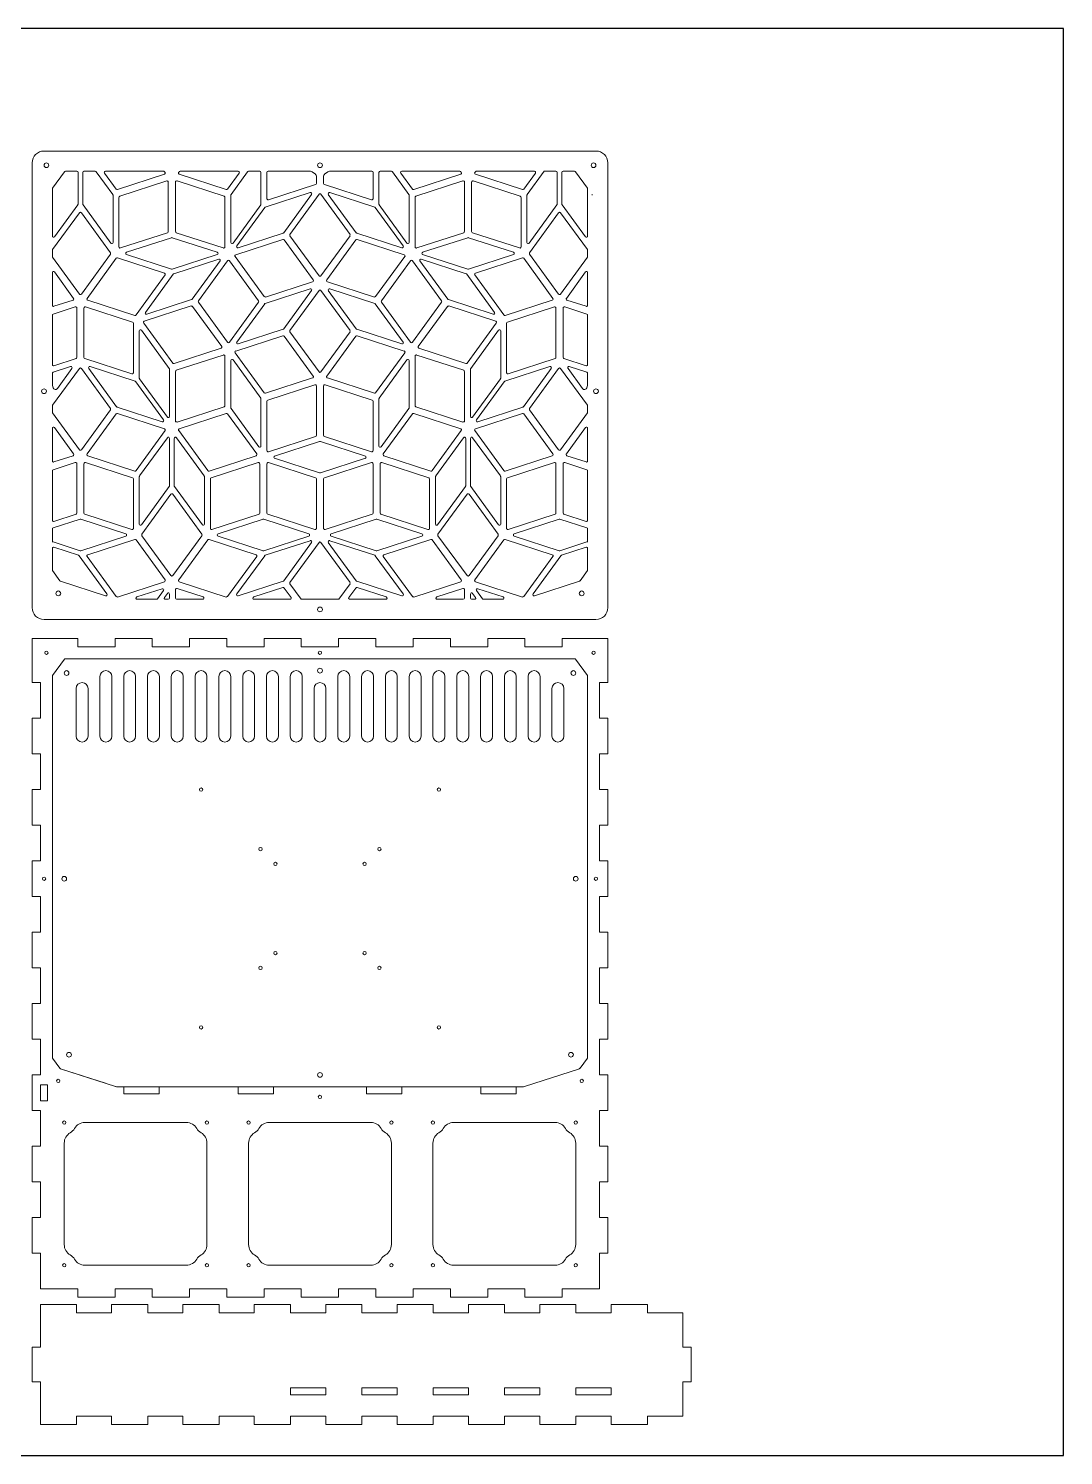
# Model space of a CAD drawing. Header units: millimetres. Extents: x 0 to 1500, y 0 to 1200.
# Drawn here: x 630 to 1500, y 0 to 1200 of the extents above; entities that cross this region are included whole.
import ezdxf

# ---------------------------------------------------------------- set-up
doc = ezdxf.new("R2010")
doc.units = ezdxf.units.MM
doc.layers.get('0').update_dxf_attribs({"lineweight": 25, "true_color": 0xffffff})
doc.layers.add('cut', color=1, linetype='Continuous', lineweight=20, true_color=0xff0000)

msp = doc.modelspace()

# ---------------------------------------------------------------- linework, layer by layer
for p, q in [((1500, 1200), (0, 1200)), ((1500, 0), (1500, 1200)), ((0, 0), (1500, 0))]:
    msp.add_line(p, q)
at = {"layer": 'cut'}
for p, q in [((643, 1097), (1107, 1097)), ((633, 1087), (633, 713)), ((661, 1080), (670.6, 1080)), ((676.6, 1080), (686.1, 1080)), ((694.7, 1080), (743.6, 1080)), ((757.4, 1080), (806.3, 1080)), ((814.9, 1080), (824.4, 1080)), ((831.4, 1080), (867.1, 1080)), ((882.9, 1080), (918.6, 1080)), ((925.6, 1080), (935.1, 1080)), ((943.7, 1080), (992.6, 1080)), ((1006.4, 1080), (1055.3, 1080)), ((1049.2, 1060.5), (1063.4, 1080)), ((1063.4, 1080), (1073.4, 1080)), ((1079.4, 1080), (1089, 1080)), ((1117, 1087), (1117, 713)), ((650.2, 1065.8), (660.2, 1079.6)), ((671.6, 1079), (671.6, 1052.3)), ((675.6, 1052.3), (675.6, 1079)), ((700.8, 1060.5), (686.9, 1079.6)), ((693.9, 1078.4), (703.7, 1065)), ((704.8, 1064.7), (744.3, 1077.5)), ((706.6, 1058.9), (746.2, 1071.8)), ((744.4, 1079.6), (744.8, 1079)), ((747.5, 1029.3), (747.5, 1070.8)), ((753.5, 1029.3), (753.5, 1070.8)), ((794.4, 1058.9), (754.8, 1071.8)), ((756.6, 1079.6), (756.2, 1079)), ((796.2, 1064.7), (756.7, 1077.5)), ((807.1, 1078.4), (797.3, 1065)), ((800.2, 1060.5), (814.1, 1079.6)), ((825.4, 1079), (825.4, 1052.3)), ((830.4, 1056.9), (830.4, 1079)), ((831.8, 1055.9), (871.3, 1068.8)), ((868.4, 1079.6), (871.2, 1077.4)), ((872, 1069.7), (872, 1075.8)), ((878, 1075.8), (878, 1069.7)), ((878.7, 1068.8), (918.2, 1055.9)), ((878.8, 1077.4), (881.6, 1079.6)), ((919.6, 1079), (919.6, 1056.9)), ((924.6, 1052.3), (924.6, 1079)), ((949.8, 1060.5), (935.9, 1079.6)), ((942.9, 1078.4), (952.7, 1065)), ((953.8, 1064.7), (993.3, 1077.5)), ((955.6, 1058.9), (995.2, 1071.8)), ((993.4, 1079.6), (993.8, 1079)), ((996.5, 1029.3), (996.5, 1070.8)), ((1002.5, 1029.3), (1002.5, 1070.8)), ((1043.4, 1058.9), (1003.8, 1071.8)), ((1005.6, 1079.6), (1005.2, 1079)), ((1045.2, 1064.7), (1005.7, 1077.5)), ((1056.1, 1078.4), (1046.3, 1065)), ((1074.4, 1079), (1074.4, 1052.3)), ((1078.4, 1079), (1078.4, 1052.3)), ((1099.8, 1065.8), (1089.8, 1079.6)), ((650, 1065.2), (650, 1025.4)), ((701, 1059.9), (701, 1020.1)), ((706, 1016.4), (706, 1058)), ((795.1, 1016.4), (795.1, 1058)), ((800.1, 1059.9), (800.1, 1020.1)), ((829, 1049.8), (866.8, 1062)), ((844.6, 1028.3), (868, 1060.5)), ((849.7, 1026.9), (874.2, 1060.6)), ((900.3, 1026.9), (875.8, 1060.6)), ((905.4, 1028.3), (882, 1060.5)), ((921, 1049.8), (883.2, 1062)), ((949.9, 1059.9), (949.9, 1020.1)), ((954.9, 1016.4), (954.9, 1058)), ((1044, 1016.4), (1044, 1058)), ((1049, 1059.9), (1049, 1020.1)), ((1100, 1065.2), (1100, 1025.4)), ((650.2, 1014.1), (672.8, 1045.1)), ((671.4, 1051.7), (651.8, 1024.8)), ((698.8, 1011.5), (674.4, 1045.1)), ((699.1, 1019.5), (675.8, 1051.7)), ((825.3, 1051.7), (801.9, 1019.5)), ((805.1, 1017.2), (828.5, 1049.4)), ((944.9, 1017.2), (921.5, 1049.4)), ((948.1, 1019.5), (924.7, 1051.7)), ((1074.2, 1051.7), (1050.9, 1019.5)), ((1075.6, 1045.1), (1051.2, 1011.5)), ((1077.2, 1045.1), (1099.8, 1014.1)), ((1078.6, 1051.7), (1098.2, 1024.8)), ((707.3, 1015.5), (746.8, 1028.3)), ((750.2, 1024.1), (712.4, 1011.9)), ((750.8, 1024.1), (788.7, 1011.9)), ((793.7, 1015.5), (754.2, 1028.3)), ((843.8, 1022.6), (804.2, 1009.7)), ((844.1, 1028), (806.2, 1015.7)), ((869.3, 988.6), (844.9, 1022.2)), ((874.2, 992.1), (849.7, 1025.8)), ((875.8, 992.1), (900.3, 1025.8)), ((880.7, 988.6), (905.1, 1022.2)), ((905.9, 1028), (943.8, 1015.7)), ((906.2, 1022.6), (945.8, 1009.7)), ((956.3, 1015.5), (995.8, 1028.3)), ((999.2, 1024.1), (961.3, 1011.9)), ((999.8, 1024.1), (1037.6, 1011.9)), ((1042.7, 1015.5), (1003.2, 1028.3)), ((650, 1013.5), (650, 1008.3)), ((674.4, 976.7), (698.8, 1010.3)), ((750.2, 997.7), (712.4, 1010)), ((788.7, 1010), (750.8, 997.7)), ((828.2, 974.6), (803.7, 1008.2)), ((921.8, 974.6), (946.3, 1008.2)), ((999.2, 997.7), (961.3, 1010)), ((1037.6, 1010), (999.8, 997.7)), ((1051.2, 1010.3), (1075.6, 976.7)), ((1100, 1013.5), (1100, 1008.3)), ((672.8, 976.7), (650.2, 1007.7)), ((679.2, 973.1), (703.7, 1006.8)), ((704.8, 1007.2), (744.3, 994.3)), ((789.9, 1006.1), (752.1, 993.8)), ((767.6, 972.4), (791, 1004.6)), ((772.8, 971), (797.2, 1004.7)), ((823.3, 971), (798.9, 1004.7)), ((926.7, 971), (951.1, 1004.7)), ((977.2, 971), (952.8, 1004.7)), ((982.4, 972.4), (959, 1004.6)), ((960.1, 1006.1), (997.9, 993.8)), ((1005.7, 994.3), (1045.2, 1007.2)), ((1046.3, 1006.8), (1070.8, 973.1)), ((1099.8, 1007.7), (1077.2, 976.7)), ((650, 994.7), (650, 967.3)), ((667.9, 973.1), (651.8, 995.3)), ((720.4, 959.1), (744.8, 992.8)), ((751.6, 993.5), (728.2, 961.3)), ((868.8, 987.1), (829.3, 974.2)), ((881.2, 987.1), (920.7, 974.2)), ((998.4, 993.5), (1021.8, 961.3)), ((1005.2, 992.8), (1029.6, 959.1)), ((1082.1, 973.1), (1098.2, 995.3)), ((1100, 994.7), (1100, 967.3)), ((767.1, 972.1), (729.3, 959.8)), ((866.8, 981.1), (829, 968.8)), ((844.6, 947.4), (868, 979.6)), ((849.7, 946), (874.2, 979.7)), ((900.3, 946), (875.8, 979.7)), ((905.4, 947.4), (882, 979.6)), ((921, 968.8), (883.2, 981.1)), ((982.9, 972.1), (1020.7, 959.8)), ((650.7, 959.9), (669.3, 965.9)), ((667.4, 971.6), (651.3, 966.4)), ((670.6, 923.4), (670.6, 964.9)), ((676.6, 923.4), (676.6, 964.9)), ((717.4, 953), (677.9, 965.9)), ((679.7, 971.6), (719.3, 958.8)), ((766.8, 966.7), (727.3, 953.8)), ((792.4, 932.7), (767.9, 966.3)), ((797.2, 936.2), (772.8, 969.9)), ((798.9, 936.2), (823.3, 969.9)), ((828.5, 968.5), (805.1, 936.3)), ((944.9, 936.3), (921.5, 968.5)), ((951.1, 936.2), (926.7, 969.9)), ((952.8, 936.2), (977.2, 969.9)), ((957.6, 932.7), (982.1, 966.3)), ((983.2, 966.7), (1022.7, 953.8)), ((1030.7, 958.8), (1070.3, 971.6)), ((1072.1, 965.9), (1032.6, 953)), ((1073.4, 964.9), (1073.4, 923.4)), ((1079.4, 964.9), (1079.4, 923.4)), ((1080.7, 965.9), (1099.3, 959.9)), ((1082.6, 971.6), (1098.7, 966.4)), ((650, 958.9), (650, 917.3)), ((718.1, 910.5), (718.1, 952.1)), ((751.2, 918.7), (726.8, 952.3)), ((998.8, 918.7), (1023.2, 952.3)), ((1031.9, 952.1), (1031.9, 910.5)), ((1100, 958.9), (1100, 917.3)), ((723.1, 906), (723.1, 945.8)), ((748.3, 914.2), (724.9, 946.4)), ((843.8, 941.7), (804.2, 928.8)), ((844.1, 947.1), (806.2, 934.8)), ((869.3, 907.7), (844.9, 941.3)), ((874.2, 911.2), (849.7, 944.9)), ((875.8, 911.2), (900.3, 944.9)), ((880.7, 907.7), (905.1, 941.3)), ((905.9, 947.1), (943.8, 934.8)), ((906.2, 941.7), (945.8, 928.8)), ((1001.7, 914.2), (1025.1, 946.4)), ((1026.9, 906), (1026.9, 945.8)), ((791.9, 931.2), (752.3, 918.3)), ((793.7, 925.4), (754.2, 912.6)), ((795.1, 924.5), (795.1, 882.9)), ((828.2, 893.7), (803.7, 927.3)), ((921.8, 893.7), (946.3, 927.3)), ((954.9, 924.5), (954.9, 882.9)), ((956.3, 925.4), (995.8, 912.6)), ((958.1, 931.2), (997.7, 918.3)), ((672.8, 914.2), (650.2, 883.2)), ((650.7, 910.9), (665.4, 915.7)), ((651.3, 916.4), (669.9, 922.4)), ((654.2, 897.2), (666.5, 914.2)), ((674.4, 914.2), (698.8, 880.6)), ((716.8, 909.6), (677.3, 922.4)), ((704, 882), (680.6, 914.2)), ((681.7, 915.7), (719.6, 903.4)), ((748.5, 913.6), (748.5, 873.8)), ((800.1, 920.8), (800.1, 881)), ((825.3, 889.2), (801.9, 921.4)), ((924.7, 889.2), (948.1, 921.4)), ((949.9, 881), (949.9, 920.8)), ((1001.5, 913.6), (1001.5, 873.8)), ((1030.4, 903.4), (1068.3, 915.7)), ((1072.7, 922.4), (1033.2, 909.6)), ((1046, 882), (1069.4, 914.2)), ((1075.6, 914.2), (1051.2, 880.6)), ((1077.2, 914.2), (1099.8, 883.2)), ((1080.1, 922.4), (1098.7, 916.4)), ((1095.8, 897.2), (1083.5, 914.2)), ((1099.3, 910.9), (1084.6, 915.7)), ((650, 910), (650, 900.8)), ((720.1, 903), (743.5, 870.8)), ((746.7, 873.2), (723.3, 905.4)), ((753.5, 911.6), (753.5, 870.1)), ((868.8, 906.2), (829.3, 893.3)), ((870.7, 900.4), (831.1, 887.6)), ((879.3, 900.4), (918.9, 887.6)), ((881.2, 906.2), (920.7, 893.3)), ((996.5, 911.6), (996.5, 870.1)), ((1003.3, 873.2), (1026.7, 905.4)), ((1006.5, 870.8), (1029.9, 903)), ((1100, 910), (1100, 900.8)), ((650.2, 899.7), (650.7, 897.9)), ((825.4, 888.6), (825.4, 848.8)), ((872, 899.5), (872, 857.9)), ((878, 899.5), (878, 857.9)), ((924.6, 888.6), (924.6, 848.8)), ((1099.8, 899.7), (1099.3, 897.9)), ((650, 882.6), (650, 877.4)), ((650.2, 876.8), (672.8, 845.8)), ((698.8, 879.4), (674.4, 845.8)), ((704.5, 881.6), (742.3, 869.3)), ((744.3, 863.4), (704.8, 876.2)), ((794.4, 882), (754.8, 869.1)), ((796.2, 876.2), (756.7, 863.4)), ((800.2, 880.4), (823.6, 848.2)), ((830.4, 886.6), (830.4, 845.1)), ((919.6, 886.6), (919.6, 845.1)), ((926.4, 848.2), (949.8, 880.4)), ((953.8, 876.2), (993.3, 863.4)), ((955.6, 882), (995.2, 869.1)), ((1005.7, 863.4), (1045.2, 876.2)), ((1045.5, 881.6), (1007.7, 869.3)), ((1051.2, 879.4), (1075.6, 845.8)), ((1099.8, 876.8), (1077.2, 845.8)), ((1100, 882.6), (1100, 877.4)), ((651.8, 864.4), (667.9, 842.2)), ((703.7, 875.9), (679.2, 842.2)), ((821.8, 842.2), (797.3, 875.9)), ((928.2, 842.2), (952.7, 875.9)), ((1046.3, 875.9), (1070.8, 842.2)), ((1098.2, 864.4), (1082.1, 842.2)), ((650, 863.8), (650, 836.4)), ((744.8, 861.9), (720.4, 828.2)), ((723.3, 823.7), (746.7, 855.9)), ((748.5, 855.3), (748.5, 815.5)), ((752.5, 855.3), (752.5, 815.5)), ((777.7, 823.7), (754.3, 855.9)), ((780.6, 828.2), (756.2, 861.9)), ((871.3, 857), (831.8, 844.1)), ((874.7, 852.8), (836.8, 840.5)), ((875.3, 852.8), (913.2, 840.5)), ((878.7, 857), (918.2, 844.1)), ((969.4, 828.2), (993.8, 861.9)), ((972.3, 823.7), (995.7, 855.9)), ((997.5, 855.3), (997.5, 815.5)), ((1001.5, 815.5), (1001.5, 855.3)), ((1026.7, 823.7), (1003.3, 855.9)), ((1005.2, 861.9), (1029.6, 828.2)), ((1100, 863.8), (1100, 836.4)), ((651.3, 835.5), (667.4, 840.7)), ((719.3, 827.8), (679.7, 840.7)), ((821.3, 840.7), (781.7, 827.8)), ((928.7, 840.7), (968.3, 827.8)), ((1030.7, 827.8), (1070.3, 840.7)), ((1098.7, 835.5), (1082.6, 840.7)), ((650, 828), (650, 786.4)), ((650.7, 829), (669.3, 835)), ((670.6, 792.5), (670.6, 834)), ((676.6, 792.5), (676.6, 834)), ((717.4, 822.1), (677.9, 835)), ((823.1, 835), (783.6, 822.1)), ((824.4, 834), (824.4, 792.5)), ((830.4, 834), (830.4, 792.5)), ((831.8, 835), (871.3, 822.1)), ((836.8, 838.6), (874.7, 826.3)), ((875.3, 826.3), (913.2, 838.6)), ((918.2, 835), (878.7, 822.1)), ((919.6, 834), (919.6, 792.5)), ((925.6, 834), (925.6, 792.5)), ((926.9, 835), (966.4, 822.1)), ((1032.6, 822.1), (1072.1, 835)), ((1073.4, 792.5), (1073.4, 834)), ((1079.4, 792.5), (1079.4, 834)), ((1099.3, 829), (1080.7, 835)), ((1100, 828), (1100, 786.4)), ((718.1, 779.6), (718.1, 821.2)), ((723.1, 823.1), (723.1, 783.3)), ((777.9, 823.1), (777.9, 783.3)), ((782.9, 821.2), (782.9, 779.6)), ((872, 821.2), (872, 779.6)), ((878, 821.2), (878, 779.6)), ((967.1, 821.2), (967.1, 779.6)), ((972.1, 823.1), (972.1, 783.3)), ((1026.9, 823.1), (1026.9, 783.3)), ((1031.9, 779.6), (1031.9, 821.2)), ((748.3, 814.9), (724.9, 782.7)), ((725.3, 774.7), (749.7, 808.3)), ((775.8, 774.7), (751.3, 808.3)), ((752.7, 814.9), (776.1, 782.7)), ((997.3, 814.9), (973.9, 782.7)), ((998.7, 808.3), (974.2, 774.7)), ((1000.3, 808.3), (1024.7, 774.7)), ((1025.1, 782.7), (1001.7, 814.9)), ((673.3, 787.3), (650.7, 780)), ((651.3, 785.5), (669.9, 791.5)), ((673.9, 787.3), (711.7, 775)), ((716.8, 778.7), (677.3, 791.5)), ((823.8, 791.5), (784.2, 778.7)), ((827.1, 787.3), (789.3, 775)), ((827.8, 787.3), (865.6, 775)), ((831.1, 791.5), (870.7, 778.7)), ((918.9, 791.5), (879.3, 778.7)), ((922.2, 787.3), (884.4, 775)), ((922.9, 787.3), (960.7, 775)), ((926.2, 791.5), (965.8, 778.7)), ((1033.2, 778.7), (1072.7, 791.5)), ((1076.1, 787.3), (1038.3, 775)), ((1076.7, 787.3), (1099.3, 780)), ((1098.7, 785.5), (1080.1, 791.5)), ((650, 779.1), (650, 769.1)), ((673.3, 760.9), (650.7, 768.2)), ((711.7, 773.1), (673.9, 760.9)), ((719.3, 770.3), (679.7, 757.5)), ((744.8, 736.3), (720.4, 770)), ((749.7, 739.9), (725.3, 773.5)), ((751.3, 739.9), (775.8, 773.5)), ((780.6, 770), (756.2, 736.3)), ((821.3, 757.5), (781.7, 770.3)), ((827.1, 760.9), (789.3, 773.1)), ((865.6, 773.1), (827.8, 760.9)), ((829, 757), (866.8, 769.3)), ((883.2, 769.3), (921, 757)), ((884.4, 773.1), (922.2, 760.9)), ((922.9, 760.9), (960.7, 773.1)), ((968.3, 770.3), (928.7, 757.5)), ((993.8, 736.3), (969.4, 770)), ((974.2, 773.5), (998.7, 739.9)), ((1024.7, 773.5), (1000.3, 739.9)), ((1029.6, 770), (1005.2, 736.3)), ((1070.3, 757.5), (1030.7, 770.3)), ((1076.1, 760.9), (1038.3, 773.1)), ((1099.3, 768.2), (1076.7, 760.9)), ((1100, 769.1), (1100, 779.1)), ((650, 762.8), (650, 744.8)), ((651.3, 763.8), (672, 757)), ((672.5, 756.7), (695.9, 724.5)), ((672.5, 756.7), (695.9, 724.5)), ((805.1, 724.5), (828.5, 756.7)), ((844.6, 735.6), (868, 767.8)), ((874.2, 767.9), (849.7, 734.2)), ((875.8, 767.9), (900.3, 734.2)), ((905.4, 735.6), (882, 767.8)), ((921.5, 756.7), (944.9, 724.5)), ((1077.5, 756.7), (1054.1, 724.5)), ((1098.7, 763.8), (1078, 757)), ((1100, 762.8), (1100, 744.8)), ((656.4, 735.6), (650.2, 744.2)), ((703.7, 722.3), (679.2, 756)), ((821.8, 756), (797.3, 722.3)), ((952.7, 722.3), (928.2, 756)), ((1070.8, 756), (1046.3, 722.3)), ((1093.6, 735.6), (1099.8, 744.2)), ((656.9, 735.2), (694.8, 723)), ((656.9, 735.2), (694.8, 723)), ((744.3, 734.8), (704.8, 721.9)), ((796.2, 721.9), (756.7, 734.8)), ((844.1, 735.2), (806.2, 723)), ((849.7, 733.1), (859.2, 720)), ((900.3, 733.1), (890.8, 720)), ((905.9, 735.2), (943.8, 723)), ((993.3, 734.8), (953.8, 721.9)), ((1045.2, 721.9), (1005.7, 734.8)), ((1093.1, 735.2), (1055.2, 723)), ((721, 722), (742.3, 728.9)), ((738.4, 720.4), (743.5, 727.4)), ((744.2, 721.6), (746.7, 725)), ((748.5, 721), (748.5, 724.4)), ((753.5, 721), (753.5, 728.1)), ((776.8, 722), (754.8, 729.1)), ((819.3, 722), (843.8, 729.9)), ((844.9, 729.5), (850.7, 721.6)), ((905.1, 729.5), (899.3, 721.6)), ((930.7, 722), (906.2, 729.9)), ((995.2, 729.1), (973.2, 722)), ((995.5, 720), (973.5, 720)), ((996.5, 728.1), (996.5, 721)), ((1001.5, 721), (1001.5, 724.4)), ((1002.5, 720), (1005, 720)), ((1005.8, 721.6), (1003.3, 725)), ((1011.6, 720.4), (1006.5, 727.4)), ((1029, 722), (1007.7, 728.9)), ((1012.4, 720), (1028.7, 720)), ((721.3, 720), (737.6, 720)), ((745, 720), (747.5, 720)), ((776.5, 720), (754.5, 720)), ((849.9, 720), (819.6, 720)), ((859.2, 720), (890.8, 720)), ((930.4, 720), (900.1, 720)), ((1107, 703), (643, 703)), ((633, 687), (640, 687)), ((633, 687), (633, 680)), ((640, 687), (671.3, 687)), ((671.3, 687), (671.3, 680)), ((702.7, 687), (734, 687)), ((702.7, 687), (702.7, 680)), ((734, 687), (734, 680)), ((765.3, 687), (796.7, 687)), ((765.3, 687), (765.3, 680)), ((796.7, 687), (796.7, 680)), ((828, 687), (859.3, 687)), ((828, 687), (828, 680)), ((859.3, 687), (859.3, 680)), ((890.7, 687), (922, 687)), ((890.7, 687), (890.7, 680)), ((922, 687), (922, 680)), ((953.3, 687), (984.7, 687)), ((953.3, 687), (953.3, 680)), ((984.7, 687), (984.7, 680)), ((1016, 687), (1047.3, 687)), ((1016, 687), (1016, 680)), ((1047.3, 687), (1047.3, 680)), ((1078.7, 687), (1110, 687)), ((1078.7, 687), (1078.7, 680)), ((1110, 687), (1117, 687)), ((1117, 687), (1117, 650)), ((633, 680), (633, 650)), ((702.7, 680), (671.3, 680)), ((765.3, 680), (734, 680)), ((828, 680), (796.7, 680)), ((890.7, 680), (859.3, 680)), ((953.3, 680), (922, 680)), ((1016, 680), (984.7, 680)), ((1078.7, 680), (1047.3, 680)), ((650.2, 655.8), (660.2, 669.6)), ((661, 670), (670.6, 670)), ((661, 670), (1089, 670)), ((1079.4, 670), (1089, 670)), ((1099.8, 655.8), (1089.8, 669.6)), ((633, 650), (640, 650)), ((640, 650), (640, 620)), ((650, 655.2), (650, 615.4)), ((650, 334.8), (650, 655.2)), ((690, 605), (690, 655)), ((700, 655), (700, 605)), ((710, 605), (710, 655)), ((720, 655), (720, 605)), ((730, 605), (730, 655)), ((740, 655), (740, 605)), ((750, 605), (750, 655)), ((760, 655), (760, 605)), ((770, 605), (770, 655)), ((780, 655), (780, 605)), ((790, 605), (790, 655)), ((800, 655), (800, 605)), ((810, 605), (810, 655)), ((820, 655), (820, 605)), ((830, 605), (830, 655)), ((840, 655), (840, 605)), ((850, 605), (850, 655)), ((860, 655), (860, 605)), ((890, 655), (890, 605)), ((900, 605), (900, 655)), ((910, 655), (910, 605)), ((920, 605), (920, 655)), ((930, 655), (930, 605)), ((940, 605), (940, 655)), ((950, 655), (950, 605)), ((960, 605), (960, 655)), ((970, 655), (970, 605)), ((980, 605), (980, 655)), ((990, 655), (990, 605)), ((1000, 605), (1000, 655)), ((1010, 655), (1010, 605)), ((1020, 605), (1020, 655)), ((1030, 655), (1030, 605)), ((1040, 605), (1040, 655)), ((1050, 655), (1050, 605)), ((1060, 605), (1060, 655)), ((1100, 655.2), (1100, 615.4)), ((1100, 655.2), (1100, 334.8)), ((1117, 650), (1110, 650)), ((1110, 650), (1110, 620)), ((670, 605), (670, 645)), ((680, 645), (680, 605)), ((870, 645), (870, 605)), ((880, 605), (880, 645)), ((1070, 645), (1070, 605)), ((1080, 605), (1080, 645)), ((633, 620), (633, 590)), ((640, 620), (633, 620)), ((1110, 620), (1117, 620)), ((1117, 620), (1117, 590)), ((633, 590), (640, 590)), ((640, 590), (640, 560)), ((1117, 590), (1110, 590)), ((1110, 590), (1110, 560)), ((633, 560), (633, 530)), ((640, 560), (633, 560)), ((1110, 560), (1117, 560)), ((1117, 560), (1117, 530)), ((633, 530), (640, 530)), ((640, 530), (640, 500)), ((1117, 530), (1110, 530)), ((1110, 530), (1110, 500)), ((633, 500), (633, 470)), ((640, 500), (633, 500)), ((1110, 500), (1117, 500)), ((1117, 500), (1117, 470)), ((633, 470), (640, 470)), ((640, 470), (640, 440)), ((1117, 470), (1110, 470)), ((1110, 470), (1110, 440)), ((633, 440), (633, 410)), ((640, 440), (633, 440)), ((1110, 440), (1117, 440)), ((1117, 440), (1117, 410)), ((633, 410), (640, 410)), ((640, 410), (640, 380)), ((1117, 410), (1110, 410)), ((1110, 410), (1110, 380)), ((633, 380), (633, 350)), ((640, 380), (633, 380)), ((1110, 380), (1117, 380)), ((1117, 380), (1117, 350)), ((633, 350), (640, 350)), ((640, 350), (640, 320)), ((650, 352.8), (650, 334.8)), ((1100, 352.8), (1100, 334.8)), ((1117, 350), (1110, 350)), ((1110, 350), (1110, 320)), ((656.4, 325.6), (650.2, 334.2)), ((656.9, 325.2), (703, 310.3)), ((656.9, 325.2), (694.8, 313)), ((1093.1, 325.2), (1047, 310.3)), ((1093.6, 325.6), (1099.8, 334.2)), ((633, 320), (633, 290)), ((640, 320), (633, 320)), ((1110, 320), (1117, 320)), ((1117, 320), (1117, 290)), ((640, 311.8), (646, 311.8)), ((640, 298.2), (640, 311.8)), ((646, 311.8), (646, 298.2)), ((710.1, 310), (704.8, 310)), ((710.1, 310), (710.1, 304)), ((710.1, 310), (739.9, 310)), ((739.9, 304), (710.1, 304)), ((806.1, 310), (739.9, 310)), ((739.9, 310), (739.9, 304)), ((806.1, 310), (806.1, 304)), ((806.1, 310), (835.9, 310)), ((806.1, 304), (835.9, 304)), ((914.1, 310), (835.9, 310)), ((835.9, 310), (835.9, 304)), ((835.9, 310), (914.1, 310)), ((914.1, 310), (914.1, 304)), ((914.1, 310), (943.9, 310)), ((943.9, 304), (914.1, 304)), ((1010.1, 310), (943.9, 310)), ((943.9, 310), (943.9, 304)), ((1010.1, 310), (1010.1, 304)), ((1010.1, 310), (1039.9, 310)), ((1010.1, 304), (1039.9, 304)), ((1045.2, 310), (1039.9, 310)), ((1039.9, 310), (1039.9, 304)), ((633, 290), (640, 290)), ((640, 298.2), (646, 298.2)), ((640, 290), (640, 260)), ((1117, 290), (1110, 290)), ((1110, 290), (1110, 260)), ((762.7, 280), (677.3, 280)), ((832.3, 280), (917.7, 280)), ((987.3, 280), (1072.7, 280)), ((633, 260), (633, 230)), ((640, 260), (633, 260)), ((660, 262.7), (660, 177.3)), ((780, 177.3), (780, 262.7)), ((815, 177.3), (815, 262.7)), ((935, 262.7), (935, 177.3)), ((970, 177.3), (970, 262.7)), ((1090, 262.7), (1090, 177.3)), ((1110, 260), (1117, 260)), ((1117, 260), (1117, 230)), ((633, 230), (640, 230)), ((640, 230), (640, 200)), ((1117, 230), (1110, 230)), ((1110, 230), (1110, 200)), ((633, 200), (633, 170)), ((640, 200), (633, 200)), ((1110, 200), (1117, 200)), ((1117, 200), (1117, 170)), ((633, 170), (640, 170)), ((640, 170), (640, 140)), ((1117, 170), (1110, 170)), ((1110, 170), (1110, 140)), ((677.3, 160), (762.7, 160)), ((917.7, 160), (832.3, 160)), ((1072.7, 160), (987.3, 160)), ((640, 140), (671.3, 140)), ((671.3, 140), (671.3, 133)), ((702.7, 133), (671.3, 133)), ((702.7, 140), (734, 140)), ((702.7, 140), (702.7, 133)), ((734, 140), (734, 133)), ((765.3, 133), (734, 133)), ((765.3, 140), (796.7, 140)), ((765.3, 140), (765.3, 133)), ((796.7, 140), (796.7, 133)), ((828, 133), (796.7, 133)), ((828, 140), (859.3, 140)), ((828, 140), (828, 133)), ((859.3, 140), (859.3, 133)), ((890.7, 133), (859.3, 133)), ((890.7, 140), (922, 140)), ((890.7, 140), (890.7, 133)), ((922, 140), (922, 133)), ((953.3, 133), (922, 133)), ((953.3, 140), (984.7, 140)), ((953.3, 140), (953.3, 133)), ((984.7, 140), (984.7, 133)), ((1016, 133), (984.7, 133)), ((1016, 140), (1047.3, 140)), ((1016, 140), (1016, 133)), ((1047.3, 140), (1047.3, 133)), ((1078.7, 133), (1047.3, 133)), ((1078.7, 140), (1110, 140)), ((1078.7, 140), (1078.7, 133)), ((670.2, 127), (640, 127)), ((640, 127), (640, 120)), ((640, 120), (640, 91.2)), ((670.2, 120), (670.2, 127)), ((699.8, 120), (670.2, 120)), ((730.2, 127), (699.8, 127)), ((699.8, 127), (699.8, 120)), ((730.2, 120), (730.2, 127)), ((759.8, 120), (730.2, 120)), ((790.2, 127), (759.8, 127)), ((759.8, 127), (759.8, 120)), ((790.2, 120), (790.2, 127)), ((819.8, 120), (790.2, 120)), ((850.2, 127), (819.8, 127)), ((819.8, 127), (819.8, 120)), ((850.2, 120), (850.2, 127)), ((879.8, 120), (850.2, 120)), ((910.2, 127), (879.8, 127)), ((879.8, 127), (879.8, 120)), ((910.2, 120), (910.2, 127)), ((939.8, 120), (910.2, 120)), ((970.2, 127), (939.8, 127)), ((939.8, 127), (939.8, 120)), ((970.2, 120), (970.2, 127)), ((999.8, 120), (970.2, 120)), ((1030.2, 127), (999.8, 127)), ((999.8, 127), (999.8, 120)), ((1030.2, 120), (1030.2, 127)), ((1059.8, 120), (1030.2, 120)), ((1090.2, 127), (1059.8, 127)), ((1059.8, 127), (1059.8, 120)), ((1090.2, 120), (1090.2, 127)), ((1119.8, 120), (1090.2, 120)), ((1150.2, 127), (1119.8, 127)), ((1119.8, 127), (1119.8, 120)), ((1150.2, 120), (1150.2, 127)), ((1180, 120), (1150.2, 120)), ((1180, 120), (1180, 91.2)), ((640, 91.2), (633, 91.2)), ((633, 91.2), (633, 61.8)), ((1180, 91.2), (1187, 91.2)), ((1187, 91.2), (1187, 61.8)), ((633, 61.8), (640, 61.8)), ((640, 61.8), (640, 33)), ((1187, 61.8), (1180, 61.8)), ((1180, 61.8), (1180, 33)), ((879.8, 57), (850.2, 57)), ((850.2, 57), (850.2, 51)), ((879.8, 51), (850.2, 51)), ((879.8, 51), (879.8, 57)), ((939.8, 57), (910.2, 57)), ((910.2, 57), (910.2, 51)), ((939.8, 51), (910.2, 51)), ((939.8, 51), (939.8, 57)), ((999.8, 57), (970.2, 57)), ((970.2, 57), (970.2, 51)), ((970.2, 51), (999.8, 51)), ((999.8, 51), (999.8, 57)), ((1059.8, 57), (1030.2, 57)), ((1030.2, 57), (1030.2, 51)), ((1030.2, 51), (1059.8, 51)), ((1059.8, 51), (1059.8, 57)), ((1119.8, 57), (1090.2, 57)), ((1090.2, 57), (1090.2, 51)), ((1090.2, 51), (1119.8, 51)), ((1119.8, 51), (1119.8, 57)), ((640, 26), (640, 33)), ((670.2, 26), (640, 26)), ((699.8, 33), (670.2, 33)), ((670.2, 33), (670.2, 26)), ((699.8, 26), (699.8, 33)), ((730.2, 26), (699.8, 26)), ((759.8, 33), (730.2, 33)), ((730.2, 33), (730.2, 26)), ((759.8, 26), (759.8, 33)), ((790.2, 26), (759.8, 26)), ((819.8, 33), (790.2, 33)), ((790.2, 33), (790.2, 26)), ((819.8, 26), (819.8, 33)), ((850.2, 26), (819.8, 26)), ((879.8, 33), (850.2, 33)), ((850.2, 33), (850.2, 26)), ((879.8, 26), (879.8, 33)), ((910.2, 26), (879.8, 26)), ((939.8, 33), (910.2, 33)), ((910.2, 33), (910.2, 26)), ((939.8, 26), (939.8, 33)), ((970.2, 26), (939.8, 26)), ((999.8, 33), (970.2, 33)), ((970.2, 33), (970.2, 26)), ((999.8, 26), (999.8, 33)), ((1030.2, 26), (999.8, 26)), ((1059.8, 33), (1030.2, 33)), ((1030.2, 33), (1030.2, 26)), ((1059.8, 26), (1059.8, 33)), ((1090.2, 26), (1059.8, 26)), ((1119.8, 33), (1090.2, 33)), ((1090.2, 33), (1090.2, 26)), ((1119.8, 26), (1119.8, 33)), ((1150.2, 26), (1119.8, 26)), ((1180, 33), (1150.2, 33)), ((1150.2, 33), (1150.2, 26))]:
    msp.add_line(p, q, dxfattribs=at)
for centre, radius in [((645, 1085), 2), ((875, 1085), 2), ((1105, 1085), 2), ((643, 895), 2), ((1107, 895), 2), ((655, 725), 2), ((1095, 725), 2), ((1095, 725), 2), ((875, 711.5), 2), ((645, 675), 1.4), ((875, 675), 1.4), ((1105, 675), 1.4), ((662, 658), 2), ((875, 660), 2), ((1088, 658), 2), ((775, 560), 1.4), ((975, 560), 1.4), ((825, 510), 1.4), ((925, 510), 1.4), ((837.5, 497.5), 1.4), ((912.5, 497.5), 1.4), ((643, 485), 1.4), ((660, 485), 2), ((1090, 485), 2), ((1107, 485), 1.4), ((837.5, 422.5), 1.4), ((912.5, 422.5), 1.4), ((825, 410), 1.4), ((925, 410), 1.4), ((775, 360), 1.4), ((975, 360), 1.4), ((664, 337), 2), ((1086, 337), 2), ((655, 315), 1.4), ((875, 320), 2), ((1095, 315), 1.4), ((875, 301.5), 1.4), ((660, 280), 1.4), ((780, 280), 1.4), ((815, 280), 1.4), ((935, 280), 1.4), ((970, 280), 1.4), ((1090, 280), 1.4), ((660, 160), 1.4), ((780, 160), 1.4), ((815, 160), 1.4), ((935, 160), 1.4), ((970, 160), 1.4), ((1090, 160), 1.4)]:
    msp.add_circle(centre, radius, dxfattribs=at)
for centre, radius, start, end in [((643, 1087), 10, 90, 180), ((1107, 1087), 10, 0, 90), ((661, 1079), 1, 90, 144), ((670.6, 1079), 1, 360, 90), ((676.6, 1079), 1, 90, 180), ((686.1, 1079), 1, 36, 90), ((694.7, 1079), 1, 90, 216), ((743.6, 1079), 1, 36, 90), ((757.4, 1079), 1, 90, 144), ((806.3, 1079), 1, 324, 90), ((814.9, 1079), 1, 90, 144), ((824.4, 1079), 1, 0, 90), ((831.4, 1079), 1, 90, 180), ((867.1, 1078), 2, 52.3994, 90), ((882.9, 1078), 2, 90, 127.6006), ((918.6, 1079), 1, 0, 90), ((925.6, 1079), 1, 90, 180), ((935.1, 1079), 1, 36, 90), ((943.7, 1079), 1, 90, 216), ((992.6, 1079), 1, 36, 90), ((1006.4, 1079), 1, 90, 144), ((1055.3, 1079), 1, 324, 90), ((1073.4, 1079), 1, 0, 90), ((1079.4, 1079), 1, 90, 180), ((1089, 1079), 1, 36, 90), ((744, 1078.5), 1, 288, 36), ((746.5, 1070.8), 1, 0, 108), ((754.5, 1070.8), 1, 72, 180), ((757, 1078.5), 1, 144, 252), ((870, 1075.8), 2, 0, 52.3994), ((871, 1069.7), 1, 288, 0), ((880, 1075.8), 2, 127.6006, 180), ((879, 1069.7), 1, 180, 252), ((993, 1078.5), 1, 288, 36), ((995.5, 1070.8), 1, 360, 108), ((1003.5, 1070.8), 1, 72, 180), ((1006, 1078.5), 1, 144, 252), ((651, 1065.2), 1, 144, 180), ((700, 1059.9), 1, 0, 36), ((704.5, 1065.6), 1, 216, 288), ((707, 1058), 1, 108, 180), ((794.1, 1058), 1, 0, 72), ((796.5, 1065.6), 1, 252, 324), ((801.1, 1059.9), 1, 144, 180), ((831.4, 1056.9), 1, 180, 288), ((867.1, 1061.1), 1, 324, 108), ((875, 1060), 1, 36, 144), ((882.9, 1061.1), 1, 72, 216), ((918.6, 1056.9), 1, 252, 0), ((948.9, 1059.9), 1, 0, 36), ((953.5, 1065.6), 1, 216, 288), ((955.9, 1058), 1, 108, 180), ((1043, 1058), 1, 0, 72), ((1045.5, 1065.6), 1, 252, 324), ((1050, 1059.9), 1, 144, 180), ((1099, 1065.2), 1, 0, 36), ((1102.8, 1059.9), 1, 0, 36), ((670.6, 1052.3), 1, 324, 0), ((673.6, 1044.5), 1, 36, 144), ((676.6, 1052.3), 1, 180, 216), ((824.4, 1052.3), 1, 324, 0), ((829.3, 1048.8), 1, 108, 144), ((920.7, 1048.8), 1, 36, 72), ((925.6, 1052.3), 1, 180, 216), ((1073.4, 1052.3), 1, 324, 0), ((1076.4, 1044.5), 1, 36, 144), ((1079.4, 1052.3), 1, 180, 216), ((651, 1025.4), 1, 180, 324), ((700, 1020.1), 1, 216, 0), ((746.5, 1029.3), 1, 288, 0), ((750.5, 1023.2), 1, 72, 108), ((754.5, 1029.3), 1, 180, 252), ((801.1, 1020.1), 1, 180, 324), ((844.1, 1021.7), 1, 36, 108), ((843.8, 1028.9), 1, 288, 324), ((850.6, 1026.4), 1, 144, 216), ((899.4, 1026.4), 1, 324, 36), ((905.9, 1021.7), 1, 72, 144), ((906.2, 1028.9), 1, 216, 252), ((948.9, 1020.1), 1, 216, 0), ((995.5, 1029.3), 1, 288, 360), ((999.5, 1023.2), 1, 72, 108), ((1003.5, 1029.3), 1, 180, 252), ((1050, 1020.1), 1, 180, 324), ((1099, 1025.4), 1, 216, 0), ((651, 1013.5), 1, 144, 180), ((651, 1008.3), 1, 180, 216), ((698, 1010.9), 1, 324, 36), ((707, 1016.4), 1, 180, 288), ((712.7, 1010.9), 1, 108, 252), ((788.3, 1010.9), 1, 288, 72), ((794.1, 1016.4), 1, 252, 0), ((804.5, 1008.8), 1, 108, 216), ((805.9, 1016.6), 1, 144, 288), ((944.1, 1016.6), 1, 252, 36), ((945.5, 1008.8), 1, 324, 72), ((955.9, 1016.4), 1, 180, 288), ((961.7, 1010.9), 1, 108, 252), ((1037.3, 1010.9), 1, 288, 72), ((1043, 1016.4), 1, 252, 0), ((1052, 1010.9), 1, 144, 216), ((1099, 1013.5), 1, 0, 36), ((1099, 1008.3), 1, 324, 0), ((704.5, 1006.2), 1, 72, 144), ((750.5, 998.6), 1, 252, 288), ((790.2, 1005.2), 1, 324, 108), ((798.1, 1004.1), 1, 36, 144), ((951.9, 1004.1), 1, 36, 144), ((959.8, 1005.2), 1, 72, 216), ((999.5, 998.6), 1, 252, 288), ((1045.5, 1006.2), 1, 36, 108), ((651, 994.7), 1, 36, 180), ((744, 993.3), 1, 324, 72), ((752.4, 992.9), 1, 108, 144), ((868.5, 988), 1, 288, 36), ((875, 992.7), 1, 216, 324), ((881.5, 988), 1, 144, 252), ((997.6, 992.9), 1, 36, 72), ((1006, 993.3), 1, 108, 216), ((1099, 994.7), 1, 0, 144), ((667.1, 972.6), 1, 288, 36), ((673.6, 977.3), 1, 216, 324), ((680, 972.6), 1, 144, 252), ((766.8, 973), 1, 288, 324), ((829, 975.2), 1, 216, 288), ((867.1, 980.2), 1, 324, 108), ((875, 979.1), 1, 36, 144), ((882.9, 980.2), 1, 72, 216), ((921, 975.2), 1, 252, 324), ((983.2, 973), 1, 216, 252), ((1070, 972.6), 1, 288, 36), ((1076.4, 977.3), 1, 216, 324), ((1082.9, 972.6), 1, 144, 252), ((651, 967.3), 1, 180, 288), ((669.6, 964.9), 1, 0, 108), ((677.6, 964.9), 1, 72, 180), ((729, 960.7), 1, 144, 288), ((767.1, 965.7), 1, 36, 108), ((773.6, 970.5), 1, 144, 216), ((822.5, 970.5), 1, 324, 36), ((829.3, 967.9), 1, 108, 144), ((920.7, 967.9), 1, 36, 72), ((927.5, 970.5), 1, 144, 216), ((976.4, 970.5), 1, 324, 36), ((982.9, 965.7), 1, 72, 144), ((1021, 960.7), 1, 252, 36), ((1072.4, 964.9), 1, 0, 108), ((1080.4, 964.9), 1, 72, 180), ((1099, 967.3), 1, 252, 0), ((651, 958.9), 1, 108, 180), ((717.1, 952.1), 1, 0, 72), ((719.6, 959.7), 1, 252, 324), ((727.6, 952.9), 1, 108, 216), ((1022.4, 952.9), 1, 324, 72), ((1030.4, 959.7), 1, 216, 288), ((1032.9, 952.1), 1, 108, 180), ((1099, 958.9), 1, 0, 72), ((724.1, 945.8), 1, 36, 180), ((798.1, 936.8), 1, 216, 324), ((805.9, 935.7), 1, 144, 288), ((844.1, 940.7), 1, 36, 108), ((844.1, 940.7), 1, 36, 108), ((843.8, 948), 1, 288, 324), ((850.6, 945.5), 1, 144, 216), ((850.6, 945.5), 1, 144, 216), ((899.4, 945.5), 1, 324, 36), ((899.4, 945.5), 1, 324, 36), ((905.9, 940.7), 1, 72, 144), ((905.9, 940.7), 1, 72, 144), ((906.2, 948), 1, 216, 252), ((944.1, 935.7), 1, 252, 36), ((951.9, 936.8), 1, 216, 324), ((1025.9, 945.8), 1, 0, 144), ((791.6, 932.1), 1, 288, 36), ((794.1, 924.5), 1, 0, 108), ((804.5, 927.9), 1, 108, 216), ((804.5, 927.9), 1, 108, 216), ((945.5, 927.9), 1, 324, 72), ((945.5, 927.9), 1, 324, 72), ((955.9, 924.5), 1, 72, 180), ((958.4, 932.1), 1, 144, 252), ((651, 917.3), 1, 180, 288), ((665.7, 914.7), 1, 324, 108), ((669.6, 923.4), 1, 288, 0), ((673.6, 913.6), 1, 36, 144), ((677.6, 923.4), 1, 180, 252), ((681.4, 914.7), 1, 72, 216), ((747.5, 913.6), 1, 0, 36), ((752, 919.3), 1, 216, 288), ((754.5, 911.6), 1, 108, 180), ((801.1, 920.8), 1, 36, 180), ((948.9, 920.8), 1, 0, 144), ((995.5, 911.6), 1, 0, 72), ((998, 919.3), 1, 252, 324), ((1002.5, 913.6), 1, 144, 180), ((1068.6, 914.7), 1, 324, 108), ((1072.4, 923.4), 1, 288, 0), ((1076.4, 913.6), 1, 36, 144), ((1080.4, 923.4), 1, 180, 252), ((1084.3, 914.7), 1, 72, 216), ((1099, 917.3), 1, 252, 0), ((651, 910), 1, 108, 180), ((654, 900.8), 4, 180, 195.9292), ((717.1, 910.5), 1, 252, 0), ((719.3, 902.4), 1, 36, 72), ((724.1, 906), 1, 180, 216), ((868.5, 907.1), 1, 288, 36), ((871, 899.5), 1, 0, 108), ((875, 911.8), 1, 216, 324), ((879, 899.5), 1, 72, 180), ((881.5, 907.1), 1, 144, 252), ((1025.9, 906), 1, 324, 0), ((1030.7, 902.4), 1, 108, 144), ((1032.9, 910.5), 1, 180, 288), ((1099, 910), 1, 0, 72), ((1096, 900.8), 4, 344.0708, 0), ((652.6, 898.4), 2, 195.9292, 324), ((824.4, 888.6), 1, 0, 36), ((829, 894.3), 1, 216, 288), ((829, 894.3), 1, 216, 288), ((829, 894.3), 1, 216, 288), ((921, 894.3), 1, 252, 324), ((921, 894.3), 1, 252, 324), ((921, 894.3), 1, 252, 324), ((925.6, 888.6), 1, 144, 180), ((1097.4, 898.4), 2, 216, 344.0708), ((651, 882.6), 1, 144, 180), ((651, 877.4), 1, 180, 216), ((698, 880), 1, 324, 36), ((704.5, 875.3), 1, 72, 144), ((704.8, 882.6), 1, 216, 252), ((794.1, 882.9), 1, 288, 0), ((796.5, 875.3), 1, 36, 108), ((801.1, 881), 1, 180, 216), ((831.4, 886.6), 1, 108, 180), ((831.4, 886.6), 1, 108, 180), ((831.4, 886.6), 1, 108, 180), ((918.6, 886.6), 1, 0, 72), ((918.6, 886.6), 1, 0, 72), ((918.6, 886.6), 1, 0, 72), ((948.9, 881), 1, 324, 0), ((953.5, 875.3), 1, 72, 144), ((955.9, 882.9), 1, 180, 252), ((1045.5, 875.3), 1, 36, 108), ((1045.2, 882.6), 1, 288, 324), ((1052, 880), 1, 144, 216), ((1099, 882.6), 1, 360, 36), ((1099, 877.4), 1, 324, 0), ((651, 863.8), 1, 36, 180), ((742.7, 870.3), 1, 252, 36), ((747.5, 873.8), 1, 216, 0), ((754.5, 870.1), 1, 180, 288), ((995.5, 870.1), 1, 252, 0), ((1002.5, 873.8), 1, 180, 324), ((1007.3, 870.3), 1, 144, 288), ((1099, 863.8), 1, 0, 144), ((744, 862.4), 1, 324, 72), ((747.5, 855.3), 1, 0, 144), ((753.5, 855.3), 1, 36, 180), ((757, 862.4), 1, 108, 216), ((871, 857.9), 1, 288, 0), ((871, 857.9), 1, 288, 0), ((871, 857.9), 1, 288, 0), ((875, 851.8), 1, 72, 108), ((879, 857.9), 1, 180, 252), ((879, 857.9), 1, 180, 252), ((879, 857.9), 1, 180, 252), ((993, 862.4), 1, 324, 72), ((996.5, 855.3), 1, 0, 144), ((1002.5, 855.3), 1, 36, 180), ((1006, 862.4), 1, 108, 216), ((667.1, 841.7), 1, 288, 36), ((673.6, 846.4), 1, 216, 324), ((680, 841.7), 1, 144, 252), ((821, 841.7), 1, 288, 36), ((824.4, 848.8), 1, 216, 0), ((831.4, 845.1), 1, 180, 288), ((831.4, 845.1), 1, 180, 288), ((837.2, 839.5), 1, 108, 252), ((912.8, 839.5), 1, 288, 72), ((918.6, 845.1), 1, 252, 0), ((918.6, 845.1), 1, 252, 0), ((925.6, 848.8), 1, 180, 324), ((929, 841.7), 1, 144, 252), ((1070, 841.7), 1, 288, 36), ((1076.4, 846.4), 1, 216, 324), ((1082.9, 841.7), 1, 144, 252), ((651, 836.4), 1, 180, 288), ((651, 828), 1, 108, 180), ((669.6, 834), 1, 0, 108), ((677.6, 834), 1, 72, 180), ((719.6, 828.8), 1, 252, 324), ((781.4, 828.8), 1, 216, 288), ((823.4, 834), 1, 0, 108), ((831.4, 834), 1, 72, 180), ((918.6, 834), 1, 0, 108), ((926.6, 834), 1, 72, 180), ((968.6, 828.8), 1, 252, 324), ((1030.4, 828.8), 1, 216, 288), ((1072.4, 834), 1, 0, 108), ((1080.4, 834), 1, 72, 180), ((1099, 836.4), 1, 252, 0), ((1099, 828), 1, 0, 72), ((717.1, 821.2), 1, 0, 72), ((724.1, 823.1), 1, 144, 180), ((776.9, 823.1), 1, 0, 36), ((783.9, 821.2), 1, 108, 180), ((871, 821.2), 1, 0, 72), ((875, 827.3), 1, 252, 288), ((879, 821.2), 1, 108, 180), ((966.1, 821.2), 1, 0, 72), ((973.1, 823.1), 1, 144, 180), ((1025.9, 823.1), 1, 0, 36), ((1032.9, 821.2), 1, 108, 180), ((747.5, 815.5), 1, 324, 0), ((750.5, 807.7), 1, 36, 144), ((753.5, 815.5), 1, 180, 216), ((996.5, 815.5), 1, 324, 0), ((999.5, 807.7), 1, 36, 144), ((1002.5, 815.5), 1, 180, 216), ((669.6, 792.5), 1, 288, 0), ((677.6, 792.5), 1, 180, 252), ((823.4, 792.5), 1, 288, 0), ((831.4, 792.5), 1, 180, 252), ((918.6, 792.5), 1, 288, 0), ((926.6, 792.5), 1, 180, 252), ((1072.4, 792.5), 1, 288, 0), ((1080.4, 792.5), 1, 180, 252), ((651, 786.4), 1, 180, 288), ((651, 779.1), 1, 108, 180), ((673.6, 786.4), 1, 72, 108), ((724.1, 783.3), 1, 180, 324), ((776.9, 783.3), 1, 216, 0), ((827.4, 786.4), 1, 72, 108), ((922.6, 786.4), 1, 72, 108), ((973.1, 783.3), 1, 180, 324), ((1025.9, 783.3), 1, 216, 0), ((1076.4, 786.4), 1, 72, 108), ((1099, 786.4), 1, 252, 0), ((1099, 779.1), 1, 0, 72), ((651, 769.1), 1, 180, 252), ((711.4, 774.1), 1, 288, 72), ((717.1, 779.6), 1, 252, 0), ((719.6, 769.4), 1, 36, 108), ((726.1, 774.1), 1, 144, 216), ((775, 774.1), 1, 324, 36), ((781.4, 769.4), 1, 72, 144), ((783.9, 779.6), 1, 180, 288), ((789.6, 774.1), 1, 108, 252), ((865.3, 774.1), 1, 288, 72), ((867.1, 768.4), 1, 324, 108), ((871, 779.6), 1, 252, 0), ((875, 767.3), 1, 36, 144), ((879, 779.6), 1, 180, 288), ((882.9, 768.4), 1, 72, 216), ((884.7, 774.1), 1, 108, 252), ((960.4, 774.1), 1, 288, 72), ((966.1, 779.6), 1, 252, 0), ((968.6, 769.4), 1, 36, 108), ((975, 774.1), 1, 144, 216), ((1023.9, 774.1), 1, 324, 36), ((1030.4, 769.4), 1, 72, 144), ((1032.9, 779.6), 1, 180, 288), ((1038.6, 774.1), 1, 108, 252), ((1099, 769.1), 1, 288, 0), ((651, 762.8), 1, 72, 180), ((671.7, 756.1), 1, 36, 72), ((671.7, 756.1), 1, 36, 72), ((673.6, 761.8), 1, 252, 288), ((680, 756.5), 1, 108, 216), ((821, 756.5), 1, 324, 72), ((827.4, 761.8), 1, 252, 288), ((829.3, 756.1), 1, 108, 144), ((920.7, 756.1), 1, 36, 72), ((922.6, 761.8), 1, 252, 288), ((929, 756.5), 1, 108, 216), ((1070, 756.5), 1, 324, 72), ((1076.4, 761.8), 1, 252, 288), ((1078.3, 756.1), 1, 108, 144), ((1099, 762.8), 1, 0, 108), ((651, 744.8), 1, 180, 216), ((1099, 744.8), 1, 324, 0), ((657.3, 736.2), 1, 216, 252), ((657.3, 736.2), 1, 216, 252), ((744, 735.8), 1, 288, 36), ((750.5, 740.5), 1, 216, 324), ((757, 735.8), 1, 144, 252), ((843.8, 736.2), 1, 288, 324), ((850.6, 733.6), 1, 144, 216), ((899.4, 733.6), 1, 324, 36), ((906.2, 736.2), 1, 216, 252), ((993, 735.8), 1, 288, 36), ((999.5, 740.5), 1, 216, 324), ((1006, 735.8), 1, 144, 252), ((1092.7, 736.2), 1, 288, 324), ((695.1, 723.9), 1, 252, 36), ((695.1, 723.9), 1, 252, 36), ((704.5, 722.9), 1, 216, 288), ((721.3, 721), 1, 108, 270), ((737.6, 721), 1, 270, 324), ((742.7, 727.9), 1, 324, 108), ((745, 721), 1, 144, 270), ((747.5, 724.4), 1, 0, 144), ((747.5, 721), 1, 270, 0), ((754.5, 728.1), 1, 72, 180), ((754.5, 721), 1, 180, 270), ((776.5, 721), 1, 270, 72), ((796.5, 722.9), 1, 252, 324), ((805.9, 723.9), 1, 144, 288), ((819.6, 721), 1, 108, 270), ((844.1, 728.9), 1, 36, 108), ((849.9, 721), 1, 270, 36), ((900.1, 721), 1, 144, 270), ((905.9, 728.9), 1, 72, 144), ((930.4, 721), 1, 270, 72), ((944.1, 723.9), 1, 252, 36), ((953.5, 722.9), 1, 216, 288), ((973.5, 721), 1, 108, 270), ((995.5, 728.1), 1, 0, 108), ((995.5, 721), 1, 270, 0), ((1002.5, 724.4), 1, 36, 180), ((1002.5, 721), 1, 180, 270), ((1005, 721), 1, 270, 36), ((1007.3, 727.9), 1, 72, 216), ((1012.4, 721), 1, 216, 270), ((1028.7, 721), 1, 270, 72), ((1045.5, 722.9), 1, 252, 324), ((1054.9, 723.9), 1, 144, 288), ((643, 713), 10, 180, 270), ((1107, 713), 10, 270, 0), ((661, 669), 1, 90, 144), ((695, 655), 5, 360, 180), ((715, 655), 5, 360, 180), ((735, 655), 5, 360, 180), ((775, 655), 5, 360, 180), ((795, 655), 5, 360, 180), ((815, 655), 5, 360, 180), ((835, 655), 5, 360, 180), ((855, 655), 5, 360, 180), ((895, 655), 5, 0, 180), ((915, 655), 5, 0, 180), ((935, 655), 5, 0, 180), ((955, 655), 5, 0, 180), ((975, 655), 5, 0, 180), ((995, 655), 5, 0, 180), ((1015, 655), 5, 0, 180), ((1035, 655), 5, 0, 180), ((1055, 655), 5, 0, 180), ((1089, 669), 1, 36, 90), ((651, 655.2), 1, 144, 180), ((675, 645), 5, 360, 180), ((755, 655), 5, 360, 180), ((875, 645), 5, 0, 180), ((1075, 645), 5, 0, 180), ((1099, 655.2), 1, 0, 36), ((675, 605), 5, 180, 360), ((695, 605), 5, 180, 360), ((715, 605), 5, 180, 360), ((735, 605), 5, 180, 360), ((755, 605), 5, 180, 360), ((775, 605), 5, 180, 360), ((795, 605), 5, 180, 360), ((815, 605), 5, 180, 360), ((835, 605), 5, 180, 360), ((855, 605), 5, 180, 360), ((875, 605), 5, 180, 0), ((895, 605), 5, 180, 0), ((915, 605), 5, 180, 0), ((935, 605), 5, 180, 0), ((955, 605), 5, 180, 0), ((975, 605), 5, 180, 0), ((995, 605), 5, 180, 0), ((1015, 605), 5, 180, 0), ((1035, 605), 5, 180, 0), ((1055, 605), 5, 180, 0), ((1075, 605), 5, 180, 0), ((651, 334.8), 1, 180, 216), ((657.3, 326.2), 1, 216, 252), ((657.3, 326.2), 1, 216, 252), ((1092.7, 326.2), 1, 288, 324), ((1099, 334.8), 1, 324, 0), ((704.8, 316), 6, 252, 270), ((1045.2, 316), 6, 270, 288), ((677.3, 270), 10, 90, 150), ((762.7, 270), 10, 30, 90), ((832.3, 270), 10, 90, 150), ((917.7, 270), 10, 30, 90), ((987.3, 270), 10, 90, 150), ((1072.7, 270), 10, 30, 90), ((670, 262.7), 10, 120, 180), ((660, 280), 10, 300, 330), ((780, 280), 10, 210, 240), ((770, 262.7), 10, 360, 60), ((825, 262.7), 10, 120, 180), ((815, 280), 10, 300, 330), ((935, 280), 10, 210, 240), ((925, 262.7), 10, 0, 60), ((980, 262.7), 10, 120, 180), ((970, 280), 10, 300, 330), ((1090, 280), 10, 210, 240), ((1080, 262.7), 10, 0, 60), ((670, 177.3), 10, 180, 240), ((660, 160), 10, 30, 60), ((780, 160), 10, 120, 150), ((770, 177.3), 10, 300, 360), ((825, 177.3), 10, 180, 240), ((815, 160), 10, 30, 60), ((935, 160), 10, 120, 150), ((925, 177.3), 10, 300, 0), ((980, 177.3), 10, 180, 240), ((970, 160), 10, 30, 60), ((1090, 160), 10, 120, 150), ((1080, 177.3), 10, 300, 0), ((677.3, 170), 10, 210, 270), ((762.7, 170), 10, 270, 330), ((832.3, 170), 10, 210, 270), ((917.7, 170), 10, 270, 330), ((987.3, 170), 10, 210, 270), ((1072.7, 170), 10, 270, 330)]:
    msp.add_arc(centre, radius, start, end, dxfattribs=at)

doc.saveas('drawing.dxf')
